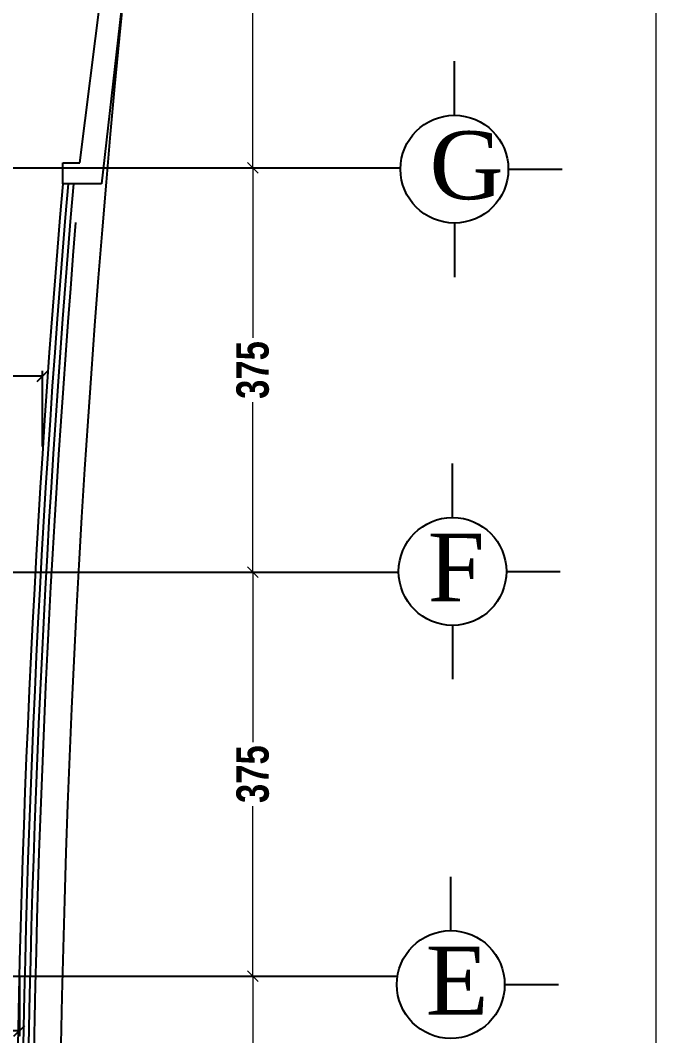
# Model space of a CAD drawing. Extents: x 285329 to 658348, y -83126 to -16980.
# Drawn here: x 355977 to 356566, y -40628 to -39687 of the extents above; entities that cross this region are included whole.
import ezdxf

# ---------------------------------------------------------------- set-up
doc = ezdxf.new("R2010")
doc.units = 0
doc.layers.get('0').update_dxf_attribs({"linetype": 'CONTINUOUS'})
doc.layers.get('DEFPOINTS').update_dxf_attribs({"color": 9, "linetype": 'CONTINUOUS'})
for name, color, linetype in [('AXIS', 1, 'CONTINUOUS'), ('COLUMN', 5, 'CONTINUOUS'), ('FURNITURE', 4, 'CONTINUOUS'), ('TEXT', 3, 'CONTINUOUS'), ('WALL', 7, 'CONTINUOUS'), ('WALL1', 2, 'CONTINUOUS')]:
    doc.layers.add(name, color=color, linetype=linetype)
doc.layers.add('VIS', color=8, linetype='CONTINUOUS', lineweight=18)
doc.styles.add('CITYBLUEPRINT', font='cityb___.ttf', dxfattribs={"width": 0.8})
doc.styles.add('style2', font='romantic.ttf', dxfattribs={"height": 50})
doc.dimstyles.new('50', dxfattribs={"dimtxt": 30, "dimasz": 10, "dimexe": 5, "dimexo": 6, "dimgap": 5, "dimtad": 0, "dimdec": 0, "dimdsep": 46, "dimtxsty": 'CITYBLUEPRINT', "dimblk1": 'OBLIQUE', "dimblk2": 'OBLIQUE', "dimsah": 1, "dimcen": 0.05, "dimdle": 0.03, "dimclre": 22, "dimclrt": 7, "dimadec": 0, "dimazin": 0, "dimtfac": 1, "dimtdec": 0, "dimtix": 1, "dimtmove": 0, "dimatfit": 3, "dimldrblk": 'OBLIQUE', "dimfxl": 1, "dimtolj": 1, "dimtzin": 0, "dimarcsym": 0})

# ---------------------------------------------------------------- blocks, each defined once
blk = doc.blocks.new('_Oblique')
at = {"color": 0, "lineweight": -2}
blk.add_line((-0.5, -0.5), (0.5, 0.5), dxfattribs=at)
blk = doc.blocks.new('*D2205')
at = {"layer": 'DEFPOINTS', "color": 0, "linetype": 'Continuous', "lineweight": 5, "transparency": 16777216}
for p in [(329460.57, -11089.2), (329436.74, -11454.5), (329460.57, -11454.5)]:
    blk.add_point(p, dxfattribs=at)
at = {"layer": 'VIS', "color": 22, "linetype": 'Continuous', "lineweight": -2, "transparency": 16777216}
for p, q in [((329454.57, -11089.2), (329431.74, -11089.2)), ((329454.57, -11454.5), (329431.74, -11454.5))]:
    blk.add_line(p, q, dxfattribs=at)
at = {"layer": 'VIS', "color": 24, "linetype": 'Continuous', "lineweight": -2, "transparency": 16777216}
for p, q in [((329436.74, -11089.17), (329436.74, -11241.09)), ((329436.74, -11454.53), (329436.74, -11302.62))]:
    blk.add_line(p, q, dxfattribs=at)
at = {"layer": 'VIS', "color": 24, "linetype": 'Continuous', "lineweight": -2, "transparency": 16777216, "xscale": 10, "yscale": 10, "zscale": 10}
for p, rotation in [((329436.74, -11089.2), 90), ((329436.74, -11454.5), 270)]:
    blk.add_blockref('_Oblique', p, dxfattribs=dict(at, rotation=rotation))
at = {"layer": 'VIS', "color": 30, "linetype": 'Continuous', "lineweight": 5, "transparency": 16777216, "insert": (329436.74, -11271.85), "char_height": 30, "attachment_point": 5, "rotation": 90, "style": 'CITYBLUEPRINT'}
blk.add_mtext('\\A1;365', dxfattribs=at)
blk = doc.blocks.new('*D2206')
at = {"layer": 'DEFPOINTS', "color": 0, "linetype": 'Continuous', "lineweight": 5, "transparency": 16777216}
for p in [(329460.57, -11454.5), (329436.74, -11829.25), (329436.74, -11829.25)]:
    blk.add_point(p, dxfattribs=at)
at = {"layer": 'VIS', "color": 22, "linetype": 'Continuous', "lineweight": -2, "transparency": 16777216}
for p, q in [((329454.57, -11454.5), (329431.74, -11454.5)), ((329430.74, -11829.25), (329431.74, -11829.25))]:
    blk.add_line(p, q, dxfattribs=at)
at = {"layer": 'VIS', "color": 24, "linetype": 'Continuous', "lineweight": -2, "transparency": 16777216}
for p, q in [((329436.74, -11454.47), (329436.74, -11612.19)), ((329436.74, -11829.28), (329436.74, -11671.56))]:
    blk.add_line(p, q, dxfattribs=at)
at = {"layer": 'VIS', "color": 24, "linetype": 'Continuous', "lineweight": -2, "transparency": 16777216, "xscale": 10, "yscale": 10, "zscale": 10}
for p, rotation in [((329436.74, -11454.5), 90), ((329436.74, -11829.25), 270)]:
    blk.add_blockref('_Oblique', p, dxfattribs=dict(at, rotation=rotation))
at = {"layer": 'VIS', "color": 30, "linetype": 'Continuous', "lineweight": 5, "transparency": 16777216, "insert": (329436.74, -11641.88), "char_height": 30, "attachment_point": 5, "rotation": 90, "style": 'CITYBLUEPRINT'}
blk.add_mtext('\\A1;375', dxfattribs=at)
blk = doc.blocks.new('*D2207')
at = {"layer": 'DEFPOINTS', "color": 0, "linetype": 'Continuous', "lineweight": 5, "transparency": 16777216}
for p in [(329436.74, -11829.25), (329436.74, -12204), (329436.74, -12204)]:
    blk.add_point(p, dxfattribs=at)
at = {"layer": 'VIS', "color": 22, "linetype": 'Continuous', "lineweight": -2, "transparency": 16777216}
for p, q in [((329430.74, -11829.25), (329431.74, -11829.25)), ((329430.74, -12204), (329431.74, -12204))]:
    blk.add_line(p, q, dxfattribs=at)
at = {"layer": 'VIS', "color": 24, "linetype": 'Continuous', "lineweight": -2, "transparency": 16777216}
for p, q in [((329436.74, -11829.22), (329436.74, -11986.94)), ((329436.74, -12204.03), (329436.74, -12046.31))]:
    blk.add_line(p, q, dxfattribs=at)
at = {"layer": 'VIS', "color": 24, "linetype": 'Continuous', "lineweight": -2, "transparency": 16777216, "xscale": 10, "yscale": 10, "zscale": 10}
for p, rotation in [((329436.74, -11829.25), 90), ((329436.74, -12204), 270)]:
    blk.add_blockref('_Oblique', p, dxfattribs=dict(at, rotation=rotation))
at = {"layer": 'VIS', "color": 30, "linetype": 'Continuous', "lineweight": 5, "transparency": 16777216, "insert": (329436.74, -12016.63), "char_height": 30, "attachment_point": 5, "rotation": 90, "style": 'CITYBLUEPRINT'}
blk.add_mtext('\\A1;375', dxfattribs=at)
blk = doc.blocks.new('*D2208')
at = {"layer": 'DEFPOINTS', "color": 0, "linetype": 'Continuous', "lineweight": 5, "transparency": 16777216}
for p in [(329436.74, -12204), (329436.74, -12603.67), (329436.74, -12603.67)]:
    blk.add_point(p, dxfattribs=at)
at = {"layer": 'VIS', "color": 22, "linetype": 'Continuous', "lineweight": -2, "transparency": 16777216}
for p, q in [((329430.74, -12204), (329431.74, -12204)), ((329430.74, -12603.67), (329431.74, -12603.67))]:
    blk.add_line(p, q, dxfattribs=at)
at = {"layer": 'VIS', "color": 24, "linetype": 'Continuous', "lineweight": -2, "transparency": 16777216}
for p, q in [((329436.74, -12203.97), (329436.74, -12368.34)), ((329436.74, -12603.7), (329436.74, -12439.34))]:
    blk.add_line(p, q, dxfattribs=at)
at = {"layer": 'VIS', "color": 24, "linetype": 'Continuous', "lineweight": -2, "transparency": 16777216, "xscale": 10, "yscale": 10, "zscale": 10}
for p, rotation in [((329436.74, -12204), 90), ((329436.74, -12603.67), 270)]:
    blk.add_blockref('_Oblique', p, dxfattribs=dict(at, rotation=rotation))
at = {"layer": 'VIS', "color": 30, "linetype": 'Continuous', "lineweight": 5, "transparency": 16777216, "insert": (329436.74, -12403.84), "char_height": 30, "attachment_point": 5, "rotation": 90, "style": 'CITYBLUEPRINT'}
blk.add_mtext('\\A1;400', dxfattribs=at)
blk = doc.blocks.new('*D2847')
at = {"layer": 'DEFPOINTS', "color": 0, "linetype": 'Continuous', "lineweight": 5, "transparency": 16777216}
for p in [(355997.34, -40016.57), (355411.47, -40049.92), (355997.34, -40087.84)]:
    blk.add_point(p, dxfattribs=at)
at = {"layer": 'VIS', "color": 22, "linetype": 'Continuous', "lineweight": -2, "transparency": 16777216}
for p, q in [((355411.47, -40043.92), (355411.47, -40011.57)), ((355997.34, -40081.84), (355997.34, -40011.57))]:
    blk.add_line(p, q, dxfattribs=at)
at = {"layer": 'VIS', "color": 0, "linetype": 'Continuous', "lineweight": -2, "transparency": 16777216}
for p, q in [((355411.44, -40016.57), (355673.73, -40016.57)), ((355997.37, -40016.57), (355735.08, -40016.57))]:
    blk.add_line(p, q, dxfattribs=at)
at = {"layer": 'VIS', "color": 0, "linetype": 'Continuous', "lineweight": -2, "transparency": 16777216, "xscale": 10, "yscale": 10, "zscale": 10, "rotation": 180}
blk.add_blockref('_Oblique', (355411.47, -40016.57), dxfattribs=at)
at = {"layer": 'VIS', "color": 0, "linetype": 'Continuous', "lineweight": -2, "transparency": 16777216, "xscale": 10, "yscale": 10, "zscale": 10}
blk.add_blockref('_Oblique', (355997.34, -40016.57), dxfattribs=at)
at = {"layer": 'VIS', "color": 7, "linetype": 'Continuous', "lineweight": 5, "transparency": 16777216, "insert": (355704.41, -40016.57), "char_height": 30, "attachment_point": 5, "style": 'CITYBLUEPRINT'}
blk.add_mtext('\\A1;586', dxfattribs=at)
blk = doc.blocks.new('*D2850')
at = {"layer": 'DEFPOINTS', "color": 0, "linetype": 'Continuous', "lineweight": 5, "transparency": 16777216}
for p in [(355975.97, -40568.04), (355406.47, -40588.04), (355975.97, -40623.67)]:
    blk.add_point(p, dxfattribs=at)
at = {"layer": 'VIS', "color": 22, "linetype": 'Continuous', "lineweight": -2, "transparency": 16777216}
for p, q in [((355975.97, -40574.04), (355975.97, -40628.67)), ((355406.47, -40594.04), (355406.47, -40628.67))]:
    blk.add_line(p, q, dxfattribs=at)
at = {"layer": 'VIS', "color": 0, "linetype": 'Continuous', "lineweight": -2, "transparency": 16777216}
for p, q in [((355406.44, -40623.67), (355660.74, -40623.67)), ((355976, -40623.67), (355721.7, -40623.67))]:
    blk.add_line(p, q, dxfattribs=at)
at = {"layer": 'VIS', "color": 0, "linetype": 'Continuous', "lineweight": -2, "transparency": 16777216, "xscale": 10, "yscale": 10, "zscale": 10, "rotation": 180}
blk.add_blockref('_Oblique', (355406.47, -40623.67), dxfattribs=at)
at = {"layer": 'VIS', "color": 0, "linetype": 'Continuous', "lineweight": -2, "transparency": 16777216, "xscale": 10, "yscale": 10, "zscale": 10}
blk.add_blockref('_Oblique', (355975.97, -40623.67), dxfattribs=at)
at = {"layer": 'VIS', "color": 7, "linetype": 'Continuous', "lineweight": 5, "transparency": 16777216, "insert": (355691.22, -40623.67), "char_height": 30, "attachment_point": 5, "style": 'CITYBLUEPRINT'}
blk.add_mtext('\\A1;569', dxfattribs=at)
blk = doc.blocks.new('cbcb')
at = {"layer": 'AXIS'}
for p, q in [((329623.72, -11405.65), (329623.72, -11355.65)), ((327238.21, -11454.5), (329573.73, -11454.5)), ((329673.72, -11455.65), (329723.72, -11455.65)), ((329623.72, -11505.65), (329623.72, -11555.65)), ((329621.96, -11778.66), (329621.96, -11728.66)), ((327245.11, -11829.25), (329571.96, -11829.25)), ((329671.96, -11828.66), (329721.96, -11828.66)), ((329621.96, -11878.66), (329621.96, -11928.66)), ((329620.32, -12161.74), (329620.32, -12111.74)), ((327229.23, -12204), (329570.32, -12204)), ((329670.32, -12211.74), (329720.32, -12211.74))]:
    blk.add_line(p, q, dxfattribs=at)
for centre in [(329623.72, -11455.65), (329621.96, -11828.66), (329620.32, -12211.74)]:
    blk.add_circle(centre, 50, dxfattribs=at)
at = {"layer": 'TEXT', "char_height": 63, "width": 240.4607, "attachment_point": 1, "style": 'style2'}
for s, insert in [('G', (329600.63, -11420.48)), ('F', (329598.87, -11793.49)), ('E', (329597.23, -12176.57))]:
    blk.add_mtext(s, dxfattribs=dict(at, insert=insert))
at = {"layer": 'VIS', "linetype": 'Continuous', "lineweight": 5}
dim = blk.add_linear_dim(base=(329436.74, -11454.5), p1=(329460.57, -11089.2), p2=(329460.57, -11454.5), angle=90, dimstyle='50', dxfattribs=at)
dim.commit()
dim.dimension.update_dxf_attribs({"geometry": '*D2205', "text_midpoint": (329436.74, -11271.85)})
for base, p1, p2, picture, middle in [((329436.74, -11829.25), (329460.57, -11454.5), (329436.74, -11829.25), '*D2206', (329436.74, -11641.88)), ((329436.74, -12204), (329436.74, -11829.25), (329436.74, -12204), '*D2207', (329436.74, -12016.63)), ((329436.74, -12603.67), (329436.74, -12204), (329436.74, -12603.67), '*D2208', (329436.74, -12403.84))]:
    dim = blk.add_linear_dim(base=base, p1=p1, p2=p2, angle=90, dimstyle='50', override={"dimtmove": 1}, dxfattribs=at)
    dim.commit()
    dim.dimension.update_dxf_attribs({"geometry": picture, "text_midpoint": middle})

msp = doc.modelspace()

# ---------------------------------------------------------------- linework, layer by layer
at = {"layer": 'COLUMN', "linetype": 'Continuous', "lineweight": 5}
msp.add_lwpolyline([(356566.17, -38852.78), (356566.17, -43052.78), (353616.17, -43052.78), (353616.17, -38852.78)], close=True, dxfattribs=at)
at = {"layer": 'FURNITURE'}
for radius, start in [(11924.27, 175.092895), (11914.27, 175.261309)]:
    msp.add_arc((367901.71, -40858.33), radius, start, 184.738691, dxfattribs=at)
at = {"layer": 'WALL', "linetype": 'Continuous', "ltscale": 3}
for p, q in [((356110.43, -39323.08), (356052.14, -39838.32)), ((356032.14, -39818.71), (356091.86, -39343.08)), ((356016.12, -39818.71), (356032.14, -39818.71)), ((356016.12, -39838.32), (356016.12, -39818.71)), ((356052.14, -39838.32), (356016.12, -39838.32))]:
    msp.add_line(p, q, dxfattribs=at)
at = {"layer": 'WALL1'}
for centre, radius, start, end in [((367921.71, -40858.33), 11909.27, 173.150861, 186.849139), ((367901.71, -40858.33), 11929.27, 175.094956, 184.738691), ((367901.71, -40858.33), 11919.27, 175.090831, 184.738691)]:
    msp.add_arc(centre, radius, start, end, dxfattribs=at)

# ---------------------------------------------------------------- block references
at = {"layer": 'VIS', "linetype": 'Continuous', "lineweight": 5}
msp.add_blockref('cbcb', (26755.73, -28369.04), dxfattribs=at)

# ---------------------------------------------------------------- dimensions: what is measured, and where the dimension line sits
for base, p1, p2, picture, middle in [((355997.34, -40016.57), (355411.47, -40049.92), (355997.34, -40087.84), '*D2847', (355704.41, -40016.57)), ((355975.967, -40623.6697), (355406.4704, -40588.0436), (355975.967, -40568.0436), '*D2850', (355691.2187, -40623.6697))]:
    dim = msp.add_linear_dim(base=base, p1=p1, p2=p2, dimstyle='50', override={"dimtmove": 1}, dxfattribs=at)
    dim.commit()
    dim.dimension.update_dxf_attribs({"geometry": picture, "text_midpoint": middle})

doc.saveas('drawing.dxf')
